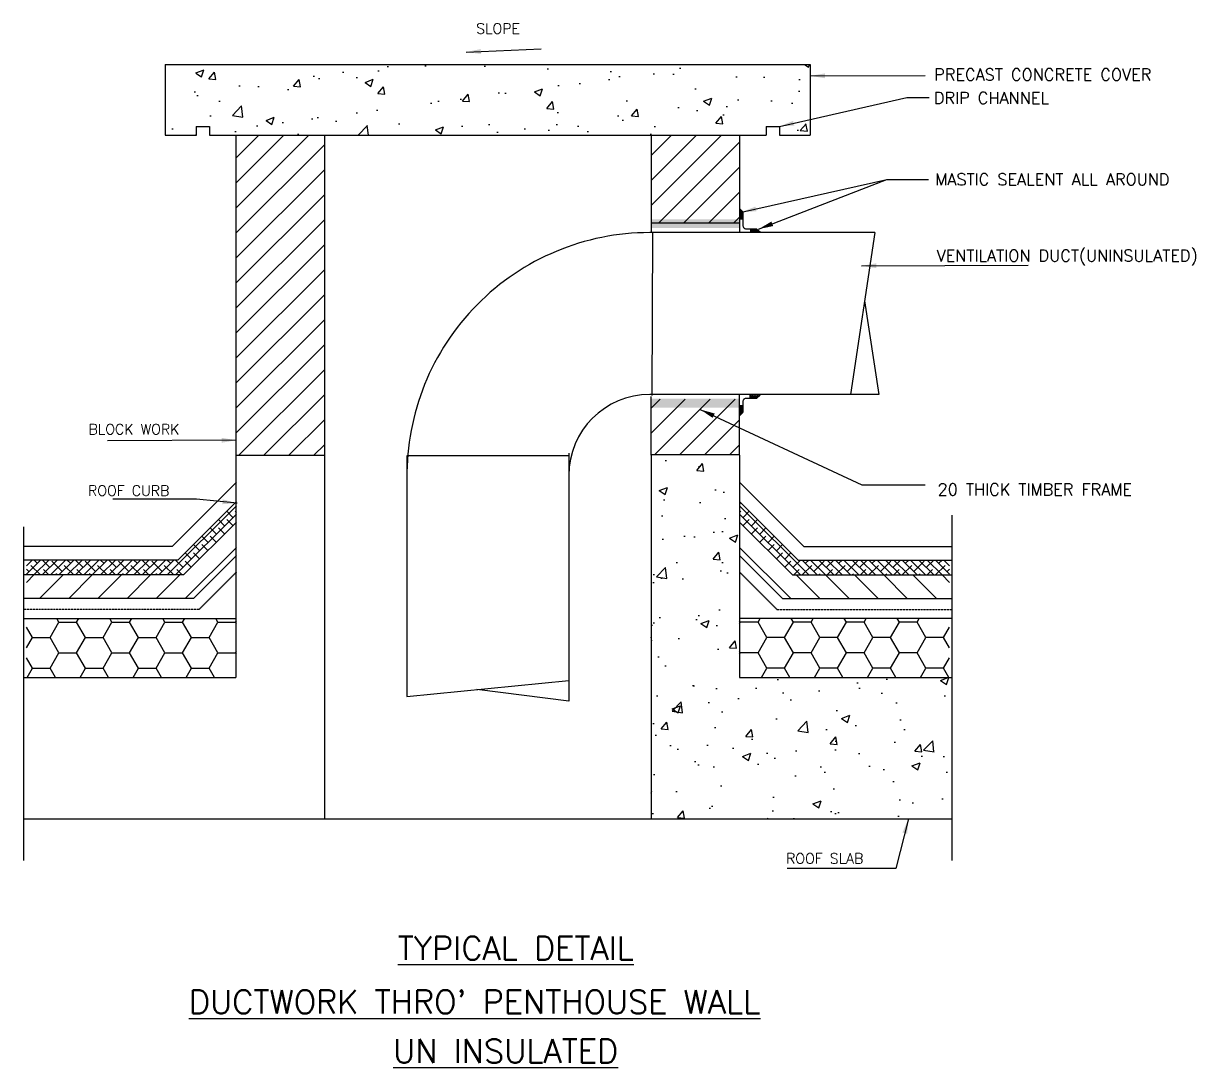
# Model space of a CAD drawing. Header units: millimetres. Extents: x -95178 to 274693, y -2232 to 263302.
# Drawn here: x 214309 to 219284, y 215944 to 220374 of the extents above; entities that cross this region are included whole.
import ezdxf

# ---------------------------------------------------------------- set-up
doc = ezdxf.new("R2010")
doc.units = ezdxf.units.MM
doc.linetypes.add('CONTINUÏUS', pattern=[0])
doc.linetypes.add('DASHED', pattern=[0.75, 0.5, -0.25])
for name, color, linetype in [('1-DIM', 15, 'Continuous'), ('2', 7, 'Continuous'), ('AC-SRD', 3, 'Continuous'), ('CH-PI-TXT', 7, 'Continuous'), ('M-ARC', 1, 'Continuous'), ('PED', 1, 'Continuous'), ('SECTION', 4, 'Continuous')]:
    doc.layers.add(name, color=color, linetype=linetype)
doc.styles.add('ROMANS', font='romans.shx', dxfattribs={"width": 0.8})
doc.styles.get("Standard").update_dxf_attribs({"font": 'arial.ttf'})
doc.dimstyles.new('IMRAN', dxfattribs={"dimscale": 50, "dimtxt": 2.5, "dimasz": 2.5, "dimexe": 0.5, "dimexo": 0.5, "dimgap": 0.5, "dimtad": 0, "dimdec": 0, "dimrnd": 0.5, "dimzin": 9, "dimdsep": 46, "dimtxsty": 'ROMANS', "dimcen": 0, "dimdle": 0.07, "dimclrt": 15, "dimadec": 0, "dimazin": 0, "dimtfac": 1, "dimtdec": 4, "dimtix": 1, "dimtmove": 1, "dimatfit": 3, "dimfxl": 1, "dimtolj": 1, "dimtzin": 0, "dimarcsym": 0})
pattern_1 = [(50, (197367.6, 287554.34), (358.6301, -31.3761), [37.5, -412.5]), (355, (197367.6, 287554.34), (-69.3757, 376.096), [30, -330]), (100.4514, (197397.47, 287551.73), (289.2547, 344.7198), [31.8701, -350.571]), (46.1842, (197367.6, 287654.34), (533.6205, -82.7595), [56.25, -618.75]), (96.6356, (197412.06, 287647.45), (467.3314, 487.059), [47.805, -525.8565]), (351.1842, (197367.6, 287654.34), (467.331, 487.0593), [45, -495]), (21, (197417.6, 287629.34), (298.4535, -201.3094), [37.5, -412.5]), (326, (197417.6, 287629.34), (121.6577, 362.575), [30, -330]), (71.4514, (197442.46, 287612.57), (420.1113, 161.2652), [31.8701, -350.571]), (37.5, (197367.59, 287554.34), (6.07993, 166.44693), [0, -326, 0, -335, 0, -331.25]), (7.5, (197367.59, 287554.34), (131.53477, 197.20586), [0, -191, 0, -318.5, 0, -126.25]), (327.5, (197256.09, 287554.34), (266.91122, -11.27744), [0, -125, 0, -390, 0, -517.5]), (317.5, (197206.09, 287554.34), (291.5931, 50.0525), [0, -162.5, 0, -259, 0, -367.5])]

# ---------------------------------------------------------------- blocks, each defined once
blk = doc.blocks.new('*X45')
at = {"color": 0}
for p, q in [((23392.6, 4887.3), (23391.6, 4888.3)), ((23367.6, 4859.1), (23392.6, 4884.1)), ((23367.6, 4845.8), (23392.6, 4870.8)), ((23392.6, 4834.2), (23367.6, 4859.2)), ((23367.6, 4832.6), (23392.6, 4857.6)), ((23392.6, 4821), (23367.6, 4846)), ((23367.6, 4819.3), (23392.6, 4844.3)), ((23386.8, 4813.5), (23367.6, 4832.7)), ((23373.6, 4813.5), (23367.6, 4819.5)), ((23392.6, 4847.5), (23372.4, 4867.6)), ((23375, 4813.5), (23392.6, 4831)), ((23392.6, 4860.7), (23378.8, 4874.5)), ((23392.6, 4874), (23385.2, 4881.4)), ((23388.3, 4813.5), (23392.6, 4817.8)), ((23244, 4730.9), (23239.3, 4735.7)), ((23239.4, 4730.9), (23264.4, 4755.9)), ((23257.2, 4730.9), (23246.1, 4742)), ((23252.7, 4730.9), (23277.7, 4755.9)), ((23270.5, 4730.9), (23253, 4748.4)), ((23283.8, 4730.9), (23259.9, 4754.8)), ((23266, 4730.9), (23291, 4755.9)), ((23297, 4730.9), (23272, 4755.9)), ((23279.2, 4730.9), (23304.2, 4755.9)), ((23310.3, 4730.9), (23285.3, 4755.9)), ((23292.5, 4730.9), (23311.7, 4750.2)), ((23311.7, 4742.7), (23298.5, 4755.9)), ((23305.7, 4730.9), (23311.7, 4736.9))]:
    blk.add_line(p, q, dxfattribs=at)

msp = doc.modelspace()

# ---------------------------------------------------------------- hatches: boundary and pattern name
at = {"layer": '1-DIM'}
h = msp.add_hatch(dxfattribs=at)
h.set_pattern_fill('AR-CONC', color=256, scale=50, style=0)
h.set_pattern_definition(pattern_1)
h.paths.add_polyline_path([(214911.353, 220199.693), (214911.353, 219899.469), (215042.603, 219899.469), (215042.603, 219936.969), (215098.853, 219936.969), (215098.853, 219899.469), (217461.353, 219899.469), (217461.353, 219936.969), (217517.603, 219936.969), (217517.603, 219899.469), (217648.853, 219899.469), (217648.853, 220199.693)])
h = msp.add_hatch(dxfattribs=at)
h.set_pattern_fill('ANSI31', color=256, scale=600, style=0)
h.set_pattern_definition([(45, (197367.59, 287554.34), (-53.03301, 53.03301), [])])
h.paths.add_polyline_path([(215586.353, 219899.469), (215211.353, 219899.469), (215211.353, 218541.703), (215586.353, 218541.703)])
h = msp.add_hatch(dxfattribs=at)
h.set_pattern_fill('ANSI31', color=256, scale=600, style=0)
h.set_pattern_definition([(45, (197367.59, 279014.64), (-53.03301, 53.03301), [])])
h.paths.add_polyline_path([(217348.853, 219527.394), (217348.853, 219899.469), (216973.853, 219899.469), (216973.853, 219527.394)])
h = msp.add_hatch(dxfattribs=at)
h.set_pattern_fill('ANSI31', color=256, scale=600, style=0)
h.set_pattern_definition([(45, (197367.59, 279002.64), (-53.03301, 53.03301), [])])
h.paths.add_polyline_path([(217348.853, 218544.903), (217348.853, 218779.669), (216973.853, 218779.669), (216973.853, 218544.903)])
h = msp.add_hatch(dxfattribs=at)
h.set_pattern_fill('AR-CONC', color=256, scale=50, style=0)
h.set_pattern_definition(pattern_1)
h.paths.add_polyline_path([(217348.853, 217599.227), (217348.853, 218541.703), (217348.853, 218544.903), (216973.853, 218544.903), (216973.853, 218541.703), (216973.853, 216999.227), (218249.612, 216999.227), (218249.612, 217599.227)])
h = msp.add_hatch(dxfattribs=at)
h.set_pattern_fill('ANSI38', color=11, scale=200, style=0)
h.set_pattern_definition([(45, (236959.788, 362156.66), (-17.6776695, 17.6776695), []), (135, (236959.788, 362156.66), (-53.0330086, 17.6776695), [62.5, -37.5])])
h.paths.add_polyline_path([(215213.044, 218258.572), (215213.044, 218345.643), (214964.795, 218097.393), (214322.033, 218097.393), (214322.033, 218034.393), (214988.865, 218034.393)])
h = msp.add_hatch(dxfattribs=at)
h.set_pattern_fill('ANSI38', color=11, scale=200, style=0)
h.set_pattern_definition([(135, (195602.11, 362156.66), (17.6776695, 17.6776695), []), (45, (195602.11, 362156.66), (53.0330086, 17.6776695), [62.5, -37.5])])
h.paths.add_polyline_path([(217348.853, 218258.572), (217348.853, 218345.643), (217597.103, 218097.393), (218239.865, 218097.393), (218239.865, 218034.393), (217573.032, 218034.393)])
h = msp.add_hatch(dxfattribs=at)
h.set_pattern_fill('ANSI31', color=11, scale=700, style=0)
h.set_pattern_definition([(45, (236959.79, 362156.66), (-61.871843, 61.871843), [])])
h.paths.add_polyline_path([(214322.033, 218034.393), (214322.033, 217934.393), (215030.287, 217934.393), (215213.044, 218117.151), (215213.044, 218258.572), (214988.865, 218034.393)])
h = msp.add_hatch(dxfattribs=at)
h.set_pattern_fill('ANSI31', color=11, scale=700, style=0)
h.set_pattern_definition([(135, (195602.11, 362156.66), (61.871843, 61.871843), [])])
h.paths.add_polyline_path([(218239.865, 218034.393), (218239.865, 217934.393), (217531.611, 217934.393), (217348.853, 218117.151), (217348.853, 218258.572), (217573.032, 218034.393)])
h = msp.add_hatch(dxfattribs=at)
h.set_pattern_fill('HONEY', color=256, scale=600, style=0)
h.set_pattern_definition([(7e-15, (236959.79, 362156.66), (112.5, 64.951905), [75, -150]), (120, (236959.79, 362156.66), (-112.5, 64.951905), [75, -150]), (60, (236959.79, 362156.66), (2e-07, 129.90381), [-150, 75])])
h.paths.add_polyline_path([(215213.044, 217849.227), (214322.033, 217849.227), (214322.033, 217599.227), (215213.044, 217599.227)])
h = msp.add_hatch(dxfattribs=at)
h.set_pattern_fill('HONEY', color=256, scale=600, style=0)
h.set_pattern_definition([(180, (195602.11, 362156.66), (-112.5, 64.951905), [75, -150]), (60, (195602.11, 362156.66), (112.5, 64.951905), [75, -150]), (120, (195602.11, 362156.66), (-2e-07, 129.90381), [-150, 75])])
h.paths.add_polyline_path([(217348.853, 217849.227), (218239.865, 217849.227), (218239.865, 217599.227), (217348.853, 217599.227)])
at = {"layer": 'PED'}
for points in [[(217348.853, 219505.894), (217348.853, 219543.394), (216973.853, 219543.394), (216973.853, 219505.894)], [(216973.853, 218781.788), (216973.853, 218744.288), (217348.853, 218744.288), (217348.853, 218781.788)]]:
    msp.add_hatch(color=13, dxfattribs=at).paths.add_polyline_path(points)

# ---------------------------------------------------------------- linework, layer by layer
at = {"color": 2}
for p, q in [((214911.353, 220199.693), (214911.353, 219899.469)), ((214911.353, 220199.693), (217648.853, 220199.693)), ((217648.853, 220199.693), (217648.853, 219899.469)), ((214911.353, 219899.469), (215042.603, 219899.469)), ((215042.603, 219936.969), (215098.853, 219936.969)), ((215042.603, 219936.969), (215042.603, 219899.469)), ((215098.853, 219936.969), (215098.853, 219899.469)), ((215098.853, 219899.469), (217461.353, 219899.469)), ((215211.353, 219899.469), (215211.353, 217599.227)), ((215586.353, 219899.469), (215586.353, 216999.227)), ((216973.853, 219899.469), (216973.853, 219487.094)), ((217348.853, 219899.469), (217348.853, 219487.094)), ((217461.353, 219936.969), (217517.603, 219936.969)), ((217461.353, 219936.969), (217461.353, 219899.469)), ((217517.603, 219936.969), (217517.603, 219899.469)), ((217517.603, 219899.469), (217648.853, 219899.469)), ((216973.853, 219527.394), (217348.853, 219527.394)), ((217348.853, 218541.703), (217348.853, 218799.594)), ((216973.853, 218541.703), (216973.853, 218791.669)), ((215211.353, 218541.703), (215586.353, 218541.703)), ((216973.853, 218544.903), (217348.853, 218544.903)), ((216973.853, 218541.703), (216973.853, 216999.227)), ((217348.853, 218541.703), (217348.853, 217599.227)), ((214309.186, 217599.227), (215211.353, 217599.227)), ((217348.853, 217599.227), (218249.612, 217599.227)), ((214309.186, 216999.227), (218249.612, 216999.227))]:
    msp.add_line(p, q, dxfattribs=at)
at = {"color": 0}
msp.add_line((217360.514, 219543.914), (217363.809, 219547.209), dxfattribs=at)
for p, q in [((218249.612, 218287.843), (218249.612, 216822.078)), ((214309.186, 218237.643), (214309.186, 216822.078))]:
    msp.add_line(p, q)
at = {"layer": '1-DIM'}
for p, q in [((215213.044, 218428.278), (214939.86, 218155.093)), ((217348.853, 218428.278), (217622.038, 218155.093)), ((215213.044, 218345.643), (214964.795, 218097.393)), ((217348.853, 218345.643), (217597.103, 218097.393)), ((216623.853, 217586.743), (216623.853, 217498.406))]:
    msp.add_line(p, q, dxfattribs=at)
at = {"layer": '2', "color": 7, "linetype": 'Continuous'}
for p, q in [((215213.044, 218258.572), (214988.865, 218034.393)), ((217348.853, 218258.572), (217573.032, 218034.393)), ((215213.044, 218117.151), (215030.287, 217934.393)), ((217348.853, 218117.151), (217531.611, 217934.393)), ((214988.865, 218034.393), (214309.186, 218034.393)), ((217573.032, 218034.393), (218249.612, 218034.393)), ((215030.287, 217934.393), (214309.186, 217934.393)), ((217531.611, 217934.393), (218249.612, 217934.393))]:
    msp.add_line(p, q, dxfattribs=at)
at = {"layer": '2', "color": 6, "linetype": 'DASHED'}
for p, q in [((215213.044, 218046.44), (215054.797, 217888.193)), ((217348.853, 218046.44), (217507.1, 217888.193)), ((215054.797, 217888.193), (214309.186, 217888.193)), ((217507.1, 217888.193), (218249.612, 217888.193))]:
    msp.add_line(p, q, dxfattribs=at)
at = {"layer": '2', "color": 1, "linetype": 'CONTINUÏUS'}
for p, q in [((214309.186, 217849.227), (215213.044, 217849.227)), ((218249.612, 217849.227), (217348.853, 217849.227))]:
    msp.add_line(p, q, dxfattribs=at)
at = {"layer": 'AC-SRD'}
for p, q in [((217922.195, 219487.094), (216967.353, 219487.094)), ((216977.666, 218795.778), (216980.609, 219487.094)), ((217940.068, 218799.594), (216967.353, 218799.594)), ((216623.853, 218551.294), (216623.853, 217498.406)), ((215936.353, 218539.093), (215936.353, 217517.832)), ((216623.853, 218539.093), (215936.353, 218539.093))]:
    msp.add_line(p, q, dxfattribs=at)
for radius, end in [(1030.5, 180.678406), (343.5, 180)]:
    msp.add_arc((216967.353, 218456.094), radius, 90, end, dxfattribs=at)
at = {"layer": 'CH-PI-TXT'}
for p, q in [((217349.209, 219586.885), (217364.025, 219573.135)), ((217363.809, 219543.914), (217349.209, 219543.914)), ((217422.373, 219501.719), (217437.189, 219487.969)), ((217422.017, 218783.769), (217436.833, 218797.519)), ((217363.453, 218752.125), (217349.703, 218752.125)), ((217363.453, 218725.205), (217349.703, 218710.395))]:
    msp.add_line(p, q, dxfattribs=at)
at = {"layer": 'CH-PI-TXT', "color": 15}
for p, q in [((217349.209, 219583.653), (217350.608, 219585.052)), ((217363.809, 219568.995), (217349.209, 219583.595)), ((217349.209, 219576.361), (217354.668, 219581.82)), ((217349.209, 219569.069), (217358.45, 219578.31)), ((217363.809, 219561.703), (217349.209, 219576.303)), ((217349.209, 219561.777), (217361.14, 219573.708)), ((217349.209, 219554.485), (217363.809, 219569.085)), ((217363.809, 219554.411), (217349.209, 219569.011)), ((217349.209, 219547.193), (217363.809, 219561.793)), ((217363.809, 219547.119), (217349.209, 219561.719)), ((217359.722, 219543.914), (217349.209, 219554.427)), ((217352.43, 219543.914), (217349.209, 219547.135)), ((217353.222, 219543.914), (217363.809, 219554.501)), ((217394.537, 219494.466), (217401.79, 219501.719)), ((217405.117, 219487.969), (217394.537, 219498.549)), ((217395.332, 219487.969), (217409.082, 219501.719)), ((217412.409, 219487.969), (217398.659, 219501.719)), ((217402.624, 219487.969), (217416.374, 219501.719)), ((217419.701, 219487.969), (217405.951, 219501.719)), ((217409.916, 219487.969), (217423.044, 219501.097)), ((217426.993, 219487.969), (217413.243, 219501.719)), ((217417.208, 219487.969), (217426.826, 219497.587)), ((217434.285, 219487.969), (217420.535, 219501.719)), ((217424.5, 219487.969), (217430.608, 219494.077)), ((217355.609, 219487.094), (216973.853, 219487.094))]:
    msp.add_line(p, q, dxfattribs=at)
at = {"layer": 'CH-PI-TXT'}
for points in [[(217394.537, 219501.719), (217394.537, 219487.969)], [(217394.181, 218783.769), (217394.181, 218797.519)]]:
    msp.add_lwpolyline(points, dxfattribs=at)
at = {"layer": 'M-ARC', "color": 15}
for p, q in [((214939.86, 218155.093), (214309.186, 218155.093)), ((217622.038, 218155.093), (218249.612, 218155.093)), ((214964.795, 218097.393), (214309.186, 218097.393)), ((217597.103, 218097.393), (218249.612, 218097.393))]:
    msp.add_line(p, q, dxfattribs=at)
at = {"layer": 'SECTION', "color": 7}
for p, q in [((217922.195, 219487.094), (217819.397, 218799.594)), ((217878.852, 219197.222), (217940.068, 218799.594)), ((215936.353, 217517.832), (216623.853, 217586.743)), ((216623.853, 217498.406), (216234.173, 217547.684))]:
    msp.add_line(p, q, dxfattribs=at)
at = {"layer": 'SECTION', "const_width": 5.5}
for points in [[(217363.909, 219576.333), (217363.809, 219515.469)], [(217422.373, 219501.719), (217377.559, 219501.719)], [(217363.453, 218725.205), (217363.453, 218770.019)], [(217422.017, 218783.769), (217377.203, 218783.769)]]:
    msp.add_lwpolyline(points, dxfattribs=at)
for points in [[(217377.559, 219501.719, -0.41421356), (217363.809, 219515.469, -0.41421356)], [(217377.203, 218783.769, 0.41421356), (217363.453, 218770.019, 0.41421356)]]:
    msp.add_lwpolyline(points, format="xyb", dxfattribs=at)

# ---------------------------------------------------------------- block references
at = {"layer": 'CH-PI-TXT', "color": 15, "xscale": 0.55, "yscale": 0.55, "zscale": 0.55, "rotation": 180}
msp.add_blockref('*X45', (230215.627, 221399.531), dxfattribs=at)

# ---------------------------------------------------------------- texts
at = {"color": 2, "style": 'ROMANS'}
for s, p in [('SLOPE', (216230.757, 220330.158)), ('BLOCK WORK', (214585.321, 218630.348)), ('ROOF CURB', (214583.387, 218369.878)), ('ROOF SLAB', (217546.007, 216809.378))]:
    msp.add_text(s, height=43.75, dxfattribs=at).set_placement(p)
at = {"layer": 'CH-PI-TXT', "color": 7, "style": 'ROMANS'}
for s, p in [('PRECAST CONCRETE COVER', (218174.915, 220132.098)), ('DRIP CHANNEL', (218173.265, 220032.733)), ('MASTIC SEALENT ALL AROUND', (218179.265, 219687.148)), ('VENTILATION DUCT(UNINSULATED)', (218184.815, 219364.145)), ('20 THICK TIMBER FRAME', (218189.262, 218371.798))]:
    msp.add_text(s, height=50, dxfattribs=at).set_placement(p)
at = {"layer": 'CH-PI-TXT', "color": 4, "style": 'ROMANS'}
for s, p in [('%%uTYPICAL DETAIL', (215897.708, 216400.813)), ("%%UDUCTWORK THRO' PENTHOUSE WALL", (215011.258, 216172.863)), ('%%uUN INSULATED', (215878.108, 215964.213))]:
    msp.add_text(s, height=100, dxfattribs=at).set_placement(p)

# ---------------------------------------------------------------- leaders
at = {"color": 1}
msp.add_leader([(216188.08, 220252.494), (216506.496, 220265.592)], dimstyle='IMRAN', override={"dimscale": 25, "dimclrt": 50, "dimtfac": 100}, dxfattribs=at)
at = {"layer": '1-DIM'}
for points, override in [([(217648.853, 220151.485), (218136.488, 220153.235)], {"dimscale": 25, "dimdec": 4, "dimtxsty": 'Standard', "dimclrt": 50, "dimtfac": 100}), ([(217517.603, 219936.969), (218058.938, 220059.185), (218154.138, 220059.185)], {"dimscale": 25, "dimdec": 4, "dimtxsty": 'Standard', "dimclrt": 50, "dimtfac": 100}), ([(217357.274, 219573.539), (217974.438, 219711.285), (218150.388, 219711.285)], {"dimscale": 25, "dimdec": 4, "dimtxsty": 'Standard', "dimclrt": 50, "dimtfac": 100}), ([(217429.425, 219501.444), (217974.438, 219711.285)], {"dimscale": 25, "dimdec": 4, "dimtxsty": 'Standard', "dimclrt": 50, "dimtfac": 100}), ([(217866.625, 219345.744), (218573.188, 219347.785)], {"dimscale": 25, "dimdec": 4, "dimtxsty": 'Standard', "dimclrt": 50, "dimtfac": 100}), ([(217181.985, 218736.097), (217867.535, 218416.897), (218137.085, 218416.897)], {"dimscale": 25, "dimdec": 4, "dimtxsty": 'Standard', "dimclrt": 50, "dimtfac": 100}), ([(215213.323, 218605.788), (214666.195, 218602.543)], {"dimscale": 25, "dimclrt": 50, "dimtfac": 25}), ([(215216.323, 218338.477), (215044.095, 218354.993), (214689.245, 218354.993)], {"dimscale": 25, "dimclrt": 50, "dimtfac": 25}), ([(218065.538, 216999.227), (218011.438, 216788.193), (217551.238, 216788.193)], {"dimscale": 25, "dimdec": 4, "dimtxsty": 'Standard', "dimclrt": 50, "dimtfac": 100})]:
    msp.add_leader(points, dimstyle='IMRAN', override=override, dxfattribs=at)

doc.saveas('drawing.dxf')
